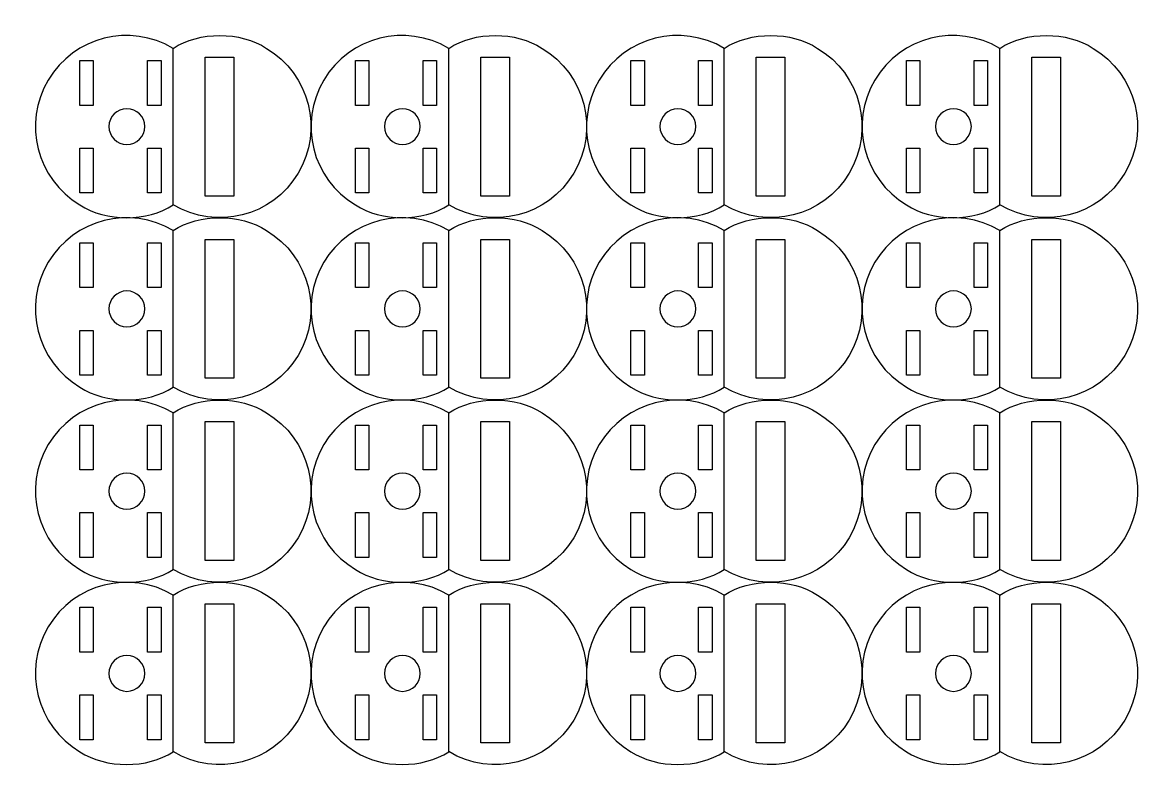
# Model space of a CAD drawing. Extents: x -413 to -81, y -331 to -124.
# Drawn here: x -291.8 to -166, y -330.8 to -246.6 of the extents above; entities that cross this region are included whole.
import ezdxf

# ---------------------------------------------------------------- set-up
doc = ezdxf.new("R2010")
doc.units = 0
doc.header["$MEASUREMENT"] = 0
doc.layers.add('CUT', color=7, linetype='CONTINUOUS')

msp = doc.modelspace()

# ---------------------------------------------------------------- linework, layer by layer
at = {"layer": 'CUT', "color": 5}
for points in [[(-285.38, -250.88), (-283.88, -250.88), (-283.88, -255.88), (-285.38, -255.88), (-285.38, -250.88)], [(-277.83, -250.88), (-276.33, -250.88), (-276.33, -255.88), (-277.83, -255.88), (-277.83, -250.88)], [(-268.2, -265.99), (-271.41, -265.99), (-271.41, -250.5), (-268.2, -250.5), (-268.2, -265.99)], [(-254.66, -250.88), (-253.16, -250.88), (-253.16, -255.88), (-254.66, -255.88), (-254.66, -250.88)], [(-247.11, -250.88), (-245.61, -250.88), (-245.61, -255.88), (-247.11, -255.88), (-247.11, -250.88)], [(-237.48, -265.99), (-240.69, -265.99), (-240.69, -250.5), (-237.48, -250.5), (-237.48, -265.99)], [(-223.94, -250.88), (-222.44, -250.88), (-222.44, -255.88), (-223.94, -255.88), (-223.94, -250.88)], [(-216.39, -250.88), (-214.89, -250.88), (-214.89, -255.88), (-216.39, -255.88), (-216.39, -250.88)], [(-206.76, -265.99), (-209.97, -265.99), (-209.97, -250.5), (-206.76, -250.5), (-206.76, -265.99)], [(-193.22, -250.88), (-191.72, -250.88), (-191.72, -255.88), (-193.22, -255.88), (-193.22, -250.88)], [(-185.67, -250.88), (-184.17, -250.88), (-184.17, -255.88), (-185.67, -255.88), (-185.67, -250.88)], [(-176.04, -265.99), (-179.25, -265.99), (-179.25, -250.5), (-176.04, -250.5), (-176.04, -265.99)], [(-285.38, -260.64), (-283.88, -260.64), (-283.88, -265.64), (-285.38, -265.64), (-285.38, -260.64)], [(-277.83, -260.64), (-276.33, -260.64), (-276.33, -265.64), (-277.83, -265.64), (-277.83, -260.64)], [(-254.66, -260.64), (-253.16, -260.64), (-253.16, -265.64), (-254.66, -265.64), (-254.66, -260.64)], [(-247.11, -260.64), (-245.61, -260.64), (-245.61, -265.64), (-247.11, -265.64), (-247.11, -260.64)], [(-223.94, -260.64), (-222.44, -260.64), (-222.44, -265.64), (-223.94, -265.64), (-223.94, -260.64)], [(-216.39, -260.64), (-214.89, -260.64), (-214.89, -265.64), (-216.39, -265.64), (-216.39, -260.64)], [(-193.22, -260.64), (-191.72, -260.64), (-191.72, -265.64), (-193.22, -265.64), (-193.22, -260.64)], [(-185.67, -260.64), (-184.17, -260.64), (-184.17, -265.64), (-185.67, -265.64), (-185.67, -260.64)], [(-285.38, -271.2), (-283.88, -271.2), (-283.88, -276.2), (-285.38, -276.2), (-285.38, -271.2)], [(-277.83, -271.2), (-276.33, -271.2), (-276.33, -276.2), (-277.83, -276.2), (-277.83, -271.2)], [(-268.2, -286.31), (-271.41, -286.31), (-271.41, -270.82), (-268.2, -270.82), (-268.2, -286.31)], [(-254.66, -271.2), (-253.16, -271.2), (-253.16, -276.2), (-254.66, -276.2), (-254.66, -271.2)], [(-247.11, -271.2), (-245.61, -271.2), (-245.61, -276.2), (-247.11, -276.2), (-247.11, -271.2)], [(-237.48, -286.31), (-240.69, -286.31), (-240.69, -270.82), (-237.48, -270.82), (-237.48, -286.31)], [(-223.94, -271.2), (-222.44, -271.2), (-222.44, -276.2), (-223.94, -276.2), (-223.94, -271.2)], [(-216.39, -271.2), (-214.89, -271.2), (-214.89, -276.2), (-216.39, -276.2), (-216.39, -271.2)], [(-206.76, -286.31), (-209.97, -286.31), (-209.97, -270.82), (-206.76, -270.82), (-206.76, -286.31)], [(-193.22, -271.2), (-191.72, -271.2), (-191.72, -276.2), (-193.22, -276.2), (-193.22, -271.2)], [(-185.67, -271.2), (-184.17, -271.2), (-184.17, -276.2), (-185.67, -276.2), (-185.67, -271.2)], [(-176.04, -286.31), (-179.25, -286.31), (-179.25, -270.82), (-176.04, -270.82), (-176.04, -286.31)], [(-285.38, -280.96), (-283.88, -280.96), (-283.88, -285.96), (-285.38, -285.96), (-285.38, -280.96)], [(-277.83, -280.96), (-276.33, -280.96), (-276.33, -285.96), (-277.83, -285.96), (-277.83, -280.96)], [(-254.66, -280.96), (-253.16, -280.96), (-253.16, -285.96), (-254.66, -285.96), (-254.66, -280.96)], [(-247.11, -280.96), (-245.61, -280.96), (-245.61, -285.96), (-247.11, -285.96), (-247.11, -280.96)], [(-223.94, -280.96), (-222.44, -280.96), (-222.44, -285.96), (-223.94, -285.96), (-223.94, -280.96)], [(-216.39, -280.96), (-214.89, -280.96), (-214.89, -285.96), (-216.39, -285.96), (-216.39, -280.96)], [(-193.22, -280.96), (-191.72, -280.96), (-191.72, -285.96), (-193.22, -285.96), (-193.22, -280.96)], [(-185.67, -280.96), (-184.17, -280.96), (-184.17, -285.96), (-185.67, -285.96), (-185.67, -280.96)], [(-285.38, -291.52), (-283.88, -291.52), (-283.88, -296.52), (-285.38, -296.52), (-285.38, -291.52)], [(-277.83, -291.52), (-276.33, -291.52), (-276.33, -296.52), (-277.83, -296.52), (-277.83, -291.52)], [(-268.2, -306.63), (-271.41, -306.63), (-271.41, -291.14), (-268.2, -291.14), (-268.2, -306.63)], [(-254.66, -291.52), (-253.16, -291.52), (-253.16, -296.52), (-254.66, -296.52), (-254.66, -291.52)], [(-247.11, -291.52), (-245.61, -291.52), (-245.61, -296.52), (-247.11, -296.52), (-247.11, -291.52)], [(-237.48, -306.63), (-240.69, -306.63), (-240.69, -291.14), (-237.48, -291.14), (-237.48, -306.63)], [(-223.94, -291.52), (-222.44, -291.52), (-222.44, -296.52), (-223.94, -296.52), (-223.94, -291.52)], [(-216.39, -291.52), (-214.89, -291.52), (-214.89, -296.52), (-216.39, -296.52), (-216.39, -291.52)], [(-206.76, -306.63), (-209.97, -306.63), (-209.97, -291.14), (-206.76, -291.14), (-206.76, -306.63)], [(-193.22, -291.52), (-191.72, -291.52), (-191.72, -296.52), (-193.22, -296.52), (-193.22, -291.52)], [(-185.67, -291.52), (-184.17, -291.52), (-184.17, -296.52), (-185.67, -296.52), (-185.67, -291.52)], [(-176.04, -306.63), (-179.25, -306.63), (-179.25, -291.14), (-176.04, -291.14), (-176.04, -306.63)], [(-285.38, -301.28), (-283.88, -301.28), (-283.88, -306.28), (-285.38, -306.28), (-285.38, -301.28)], [(-277.83, -301.28), (-276.33, -301.28), (-276.33, -306.28), (-277.83, -306.28), (-277.83, -301.28)], [(-254.66, -301.28), (-253.16, -301.28), (-253.16, -306.28), (-254.66, -306.28), (-254.66, -301.28)], [(-247.11, -301.28), (-245.61, -301.28), (-245.61, -306.28), (-247.11, -306.28), (-247.11, -301.28)], [(-223.94, -301.28), (-222.44, -301.28), (-222.44, -306.28), (-223.94, -306.28), (-223.94, -301.28)], [(-216.39, -301.28), (-214.89, -301.28), (-214.89, -306.28), (-216.39, -306.28), (-216.39, -301.28)], [(-193.22, -301.28), (-191.72, -301.28), (-191.72, -306.28), (-193.22, -306.28), (-193.22, -301.28)], [(-185.67, -301.28), (-184.17, -301.28), (-184.17, -306.28), (-185.67, -306.28), (-185.67, -301.28)], [(-285.38, -311.84), (-283.88, -311.84), (-283.88, -316.84), (-285.38, -316.84), (-285.38, -311.84)], [(-277.83, -311.84), (-276.33, -311.84), (-276.33, -316.84), (-277.83, -316.84), (-277.83, -311.84)], [(-268.2, -326.95), (-271.41, -326.95), (-271.41, -311.46), (-268.2, -311.46), (-268.2, -326.95)], [(-254.66, -311.84), (-253.16, -311.84), (-253.16, -316.84), (-254.66, -316.84), (-254.66, -311.84)], [(-247.11, -311.84), (-245.61, -311.84), (-245.61, -316.84), (-247.11, -316.84), (-247.11, -311.84)], [(-237.48, -326.95), (-240.69, -326.95), (-240.69, -311.46), (-237.48, -311.46), (-237.48, -326.95)], [(-223.94, -311.84), (-222.44, -311.84), (-222.44, -316.84), (-223.94, -316.84), (-223.94, -311.84)], [(-216.39, -311.84), (-214.89, -311.84), (-214.89, -316.84), (-216.39, -316.84), (-216.39, -311.84)], [(-206.76, -326.95), (-209.97, -326.95), (-209.97, -311.46), (-206.76, -311.46), (-206.76, -326.95)], [(-193.22, -311.84), (-191.72, -311.84), (-191.72, -316.84), (-193.22, -316.84), (-193.22, -311.84)], [(-185.67, -311.84), (-184.17, -311.84), (-184.17, -316.84), (-185.67, -316.84), (-185.67, -311.84)], [(-176.04, -326.95), (-179.25, -326.95), (-179.25, -311.46), (-176.04, -311.46), (-176.04, -326.95)], [(-285.38, -321.6), (-283.88, -321.6), (-283.88, -326.6), (-285.38, -326.6), (-285.38, -321.6)], [(-277.83, -321.6), (-276.33, -321.6), (-276.33, -326.6), (-277.83, -326.6), (-277.83, -321.6)], [(-254.66, -321.6), (-253.16, -321.6), (-253.16, -326.6), (-254.66, -326.6), (-254.66, -321.6)], [(-247.11, -321.6), (-245.61, -321.6), (-245.61, -326.6), (-247.11, -326.6), (-247.11, -321.6)], [(-223.94, -321.6), (-222.44, -321.6), (-222.44, -326.6), (-223.94, -326.6), (-223.94, -321.6)], [(-216.39, -321.6), (-214.89, -321.6), (-214.89, -326.6), (-216.39, -326.6), (-216.39, -321.6)], [(-193.22, -321.6), (-191.72, -321.6), (-191.72, -326.6), (-193.22, -326.6), (-193.22, -321.6)], [(-185.67, -321.6), (-184.17, -321.6), (-184.17, -326.6), (-185.67, -326.6), (-185.67, -321.6)]]:
    msp.add_lwpolyline(points, dxfattribs=at)
for points, knots in [([(-274.97, -266.97), (-277.85, -268.88), (-282.49, -268.88), (-285.37, -266.97), (-290.19, -264.1), (-291.77, -257.87), (-288.9, -253.05), (-286.03, -248.23), (-279.79, -246.65), (-274.97, -249.52), (-274.97, -249.52), (-274.97, -266.97), (-274.97, -266.97)], [0, 0, 0, 0, 1, 1, 1, 2, 2, 2, 3, 3, 3, 4, 4, 4, 4]), ([(-274.97, -249.52), (-272.09, -247.61), (-267.45, -247.61), (-264.57, -249.52), (-259.75, -252.39), (-258.17, -258.62), (-261.04, -263.44), (-263.91, -268.26), (-270.15, -269.84), (-274.97, -266.97)], [0, 0, 0, 0, 1, 1, 1, 2, 2, 2, 3, 3, 3, 3]), ([(-244.25, -266.97), (-247.13, -268.88), (-251.77, -268.88), (-254.65, -266.97), (-259.47, -264.1), (-261.05, -257.87), (-258.18, -253.05), (-255.31, -248.23), (-249.07, -246.65), (-244.25, -249.52), (-244.25, -249.52), (-244.25, -266.97), (-244.25, -266.97)], [0, 0, 0, 0, 1, 1, 1, 2, 2, 2, 3, 3, 3, 4, 4, 4, 4]), ([(-244.25, -249.52), (-241.37, -247.61), (-236.73, -247.61), (-233.85, -249.52), (-229.03, -252.39), (-227.45, -258.62), (-230.32, -263.44), (-233.19, -268.26), (-239.43, -269.84), (-244.25, -266.97)], [0, 0, 0, 0, 1, 1, 1, 2, 2, 2, 3, 3, 3, 3]), ([(-213.53, -266.97), (-216.41, -268.88), (-221.05, -268.88), (-223.93, -266.97), (-228.75, -264.1), (-230.33, -257.87), (-227.46, -253.05), (-224.59, -248.23), (-218.35, -246.65), (-213.53, -249.52), (-213.53, -249.52), (-213.53, -266.97), (-213.53, -266.97)], [0, 0, 0, 0, 1, 1, 1, 2, 2, 2, 3, 3, 3, 4, 4, 4, 4]), ([(-213.53, -249.52), (-210.65, -247.61), (-206.01, -247.61), (-203.13, -249.52), (-198.31, -252.39), (-196.73, -258.62), (-199.6, -263.44), (-202.47, -268.26), (-208.71, -269.84), (-213.53, -266.97)], [0, 0, 0, 0, 1, 1, 1, 2, 2, 2, 3, 3, 3, 3]), ([(-182.81, -266.97), (-185.69, -268.88), (-190.33, -268.88), (-193.21, -266.97), (-198.03, -264.1), (-199.61, -257.87), (-196.74, -253.05), (-193.87, -248.23), (-187.63, -246.65), (-182.81, -249.52), (-182.81, -249.52), (-182.81, -266.97), (-182.81, -266.97)], [0, 0, 0, 0, 1, 1, 1, 2, 2, 2, 3, 3, 3, 4, 4, 4, 4]), ([(-182.81, -249.52), (-179.93, -247.61), (-175.29, -247.61), (-172.41, -249.52), (-167.59, -252.39), (-166.01, -258.62), (-168.88, -263.44), (-171.75, -268.26), (-177.99, -269.84), (-182.81, -266.97)], [0, 0, 0, 0, 1, 1, 1, 2, 2, 2, 3, 3, 3, 3]), ([(-282.14, -258.24), (-282.14, -257.14), (-281.24, -256.25), (-280.14, -256.25), (-279.03, -256.25), (-278.14, -257.14), (-278.14, -258.24), (-278.14, -259.35), (-279.03, -260.24), (-280.14, -260.24), (-281.24, -260.24), (-282.14, -259.35), (-282.14, -258.24)], [0, 0, 0, 0, 1, 1, 1, 2, 2, 2, 3, 3, 3, 4, 4, 4, 4]), ([(-251.42, -258.24), (-251.42, -257.14), (-250.52, -256.25), (-249.42, -256.25), (-248.31, -256.25), (-247.42, -257.14), (-247.42, -258.24), (-247.42, -259.35), (-248.31, -260.24), (-249.42, -260.24), (-250.52, -260.24), (-251.42, -259.35), (-251.42, -258.24)], [0, 0, 0, 0, 1, 1, 1, 2, 2, 2, 3, 3, 3, 4, 4, 4, 4]), ([(-220.7, -258.24), (-220.7, -257.14), (-219.8, -256.25), (-218.7, -256.25), (-217.59, -256.25), (-216.7, -257.14), (-216.7, -258.24), (-216.7, -259.35), (-217.59, -260.24), (-218.7, -260.24), (-219.8, -260.24), (-220.7, -259.35), (-220.7, -258.24)], [0, 0, 0, 0, 1, 1, 1, 2, 2, 2, 3, 3, 3, 4, 4, 4, 4]), ([(-189.98, -258.24), (-189.98, -257.14), (-189.08, -256.25), (-187.98, -256.25), (-186.87, -256.25), (-185.98, -257.14), (-185.98, -258.24), (-185.98, -259.35), (-186.87, -260.24), (-187.98, -260.24), (-189.08, -260.24), (-189.98, -259.35), (-189.98, -258.24)], [0, 0, 0, 0, 1, 1, 1, 2, 2, 2, 3, 3, 3, 4, 4, 4, 4]), ([(-274.97, -287.29), (-277.85, -289.2), (-282.49, -289.2), (-285.37, -287.29), (-290.19, -284.42), (-291.77, -278.19), (-288.9, -273.37), (-286.03, -268.55), (-279.79, -266.97), (-274.97, -269.84), (-274.97, -269.84), (-274.97, -287.29), (-274.97, -287.29)], [0, 0, 0, 0, 1, 1, 1, 2, 2, 2, 3, 3, 3, 4, 4, 4, 4]), ([(-244.25, -287.29), (-247.13, -289.2), (-251.77, -289.2), (-254.65, -287.29), (-259.47, -284.42), (-261.05, -278.19), (-258.18, -273.37), (-255.31, -268.55), (-249.07, -266.97), (-244.25, -269.84), (-244.25, -269.84), (-244.25, -287.29), (-244.25, -287.29)], [0, 0, 0, 0, 1, 1, 1, 2, 2, 2, 3, 3, 3, 4, 4, 4, 4]), ([(-213.53, -287.29), (-216.41, -289.2), (-221.05, -289.2), (-223.93, -287.29), (-228.75, -284.42), (-230.33, -278.19), (-227.46, -273.37), (-224.59, -268.55), (-218.35, -266.97), (-213.53, -269.84), (-213.53, -269.84), (-213.53, -287.29), (-213.53, -287.29)], [0, 0, 0, 0, 1, 1, 1, 2, 2, 2, 3, 3, 3, 4, 4, 4, 4]), ([(-182.81, -287.29), (-185.69, -289.2), (-190.33, -289.2), (-193.21, -287.29), (-198.03, -284.42), (-199.61, -278.19), (-196.74, -273.37), (-193.87, -268.55), (-187.63, -266.97), (-182.81, -269.84), (-182.81, -269.84), (-182.81, -287.29), (-182.81, -287.29)], [0, 0, 0, 0, 1, 1, 1, 2, 2, 2, 3, 3, 3, 4, 4, 4, 4]), ([(-274.97, -269.84), (-272.09, -267.93), (-267.45, -267.93), (-264.57, -269.84), (-259.75, -272.71), (-258.17, -278.94), (-261.04, -283.76), (-263.91, -288.58), (-270.15, -290.16), (-274.97, -287.29)], [0, 0, 0, 0, 1, 1, 1, 2, 2, 2, 3, 3, 3, 3]), ([(-244.25, -269.84), (-241.37, -267.93), (-236.73, -267.93), (-233.85, -269.84), (-229.03, -272.71), (-227.45, -278.94), (-230.32, -283.76), (-233.19, -288.58), (-239.43, -290.16), (-244.25, -287.29)], [0, 0, 0, 0, 1, 1, 1, 2, 2, 2, 3, 3, 3, 3]), ([(-213.53, -269.84), (-210.65, -267.93), (-206.01, -267.93), (-203.13, -269.84), (-198.31, -272.71), (-196.73, -278.94), (-199.6, -283.76), (-202.47, -288.58), (-208.71, -290.16), (-213.53, -287.29)], [0, 0, 0, 0, 1, 1, 1, 2, 2, 2, 3, 3, 3, 3]), ([(-182.81, -269.84), (-179.93, -267.93), (-175.29, -267.93), (-172.41, -269.84), (-167.59, -272.71), (-166.01, -278.94), (-168.88, -283.76), (-171.75, -288.58), (-177.99, -290.16), (-182.81, -287.29)], [0, 0, 0, 0, 1, 1, 1, 2, 2, 2, 3, 3, 3, 3]), ([(-282.14, -278.57), (-282.14, -277.46), (-281.24, -276.57), (-280.14, -276.57), (-279.03, -276.57), (-278.14, -277.46), (-278.14, -278.57), (-278.14, -279.67), (-279.03, -280.57), (-280.14, -280.57), (-281.24, -280.57), (-282.14, -279.67), (-282.14, -278.57)], [0, 0, 0, 0, 1, 1, 1, 2, 2, 2, 3, 3, 3, 4, 4, 4, 4]), ([(-251.42, -278.57), (-251.42, -277.46), (-250.52, -276.57), (-249.42, -276.57), (-248.31, -276.57), (-247.42, -277.46), (-247.42, -278.57), (-247.42, -279.67), (-248.31, -280.57), (-249.42, -280.57), (-250.52, -280.57), (-251.42, -279.67), (-251.42, -278.57)], [0, 0, 0, 0, 1, 1, 1, 2, 2, 2, 3, 3, 3, 4, 4, 4, 4]), ([(-220.7, -278.57), (-220.7, -277.46), (-219.8, -276.57), (-218.7, -276.57), (-217.59, -276.57), (-216.7, -277.46), (-216.7, -278.57), (-216.7, -279.67), (-217.59, -280.57), (-218.7, -280.57), (-219.8, -280.57), (-220.7, -279.67), (-220.7, -278.57)], [0, 0, 0, 0, 1, 1, 1, 2, 2, 2, 3, 3, 3, 4, 4, 4, 4]), ([(-189.98, -278.57), (-189.98, -277.46), (-189.08, -276.57), (-187.98, -276.57), (-186.87, -276.57), (-185.98, -277.46), (-185.98, -278.57), (-185.98, -279.67), (-186.87, -280.57), (-187.98, -280.57), (-189.08, -280.57), (-189.98, -279.67), (-189.98, -278.57)], [0, 0, 0, 0, 1, 1, 1, 2, 2, 2, 3, 3, 3, 4, 4, 4, 4]), ([(-274.97, -307.62), (-277.85, -309.52), (-282.49, -309.52), (-285.37, -307.62), (-290.19, -304.74), (-291.77, -298.51), (-288.9, -293.69), (-286.03, -288.87), (-279.79, -287.29), (-274.97, -290.16), (-274.97, -290.16), (-274.97, -307.62), (-274.97, -307.62)], [0, 0, 0, 0, 1, 1, 1, 2, 2, 2, 3, 3, 3, 4, 4, 4, 4]), ([(-244.25, -307.62), (-247.13, -309.52), (-251.77, -309.52), (-254.65, -307.62), (-259.47, -304.74), (-261.05, -298.51), (-258.18, -293.69), (-255.31, -288.87), (-249.07, -287.29), (-244.25, -290.16), (-244.25, -290.16), (-244.25, -307.62), (-244.25, -307.62)], [0, 0, 0, 0, 1, 1, 1, 2, 2, 2, 3, 3, 3, 4, 4, 4, 4]), ([(-213.53, -307.62), (-216.41, -309.52), (-221.05, -309.52), (-223.93, -307.62), (-228.75, -304.74), (-230.33, -298.51), (-227.46, -293.69), (-224.59, -288.87), (-218.35, -287.29), (-213.53, -290.16), (-213.53, -290.16), (-213.53, -307.62), (-213.53, -307.62)], [0, 0, 0, 0, 1, 1, 1, 2, 2, 2, 3, 3, 3, 4, 4, 4, 4]), ([(-182.81, -307.62), (-185.69, -309.52), (-190.33, -309.52), (-193.21, -307.62), (-198.03, -304.74), (-199.61, -298.51), (-196.74, -293.69), (-193.87, -288.87), (-187.63, -287.29), (-182.81, -290.16), (-182.81, -290.16), (-182.81, -307.62), (-182.81, -307.62)], [0, 0, 0, 0, 1, 1, 1, 2, 2, 2, 3, 3, 3, 4, 4, 4, 4]), ([(-274.97, -290.16), (-272.09, -288.25), (-267.45, -288.25), (-264.57, -290.16), (-259.75, -293.03), (-258.17, -299.26), (-261.04, -304.08), (-263.91, -308.91), (-270.15, -310.49), (-274.97, -307.61)], [0, 0, 0, 0, 1, 1, 1, 2, 2, 2, 3, 3, 3, 3]), ([(-244.25, -290.16), (-241.37, -288.25), (-236.73, -288.25), (-233.85, -290.16), (-229.03, -293.03), (-227.45, -299.26), (-230.32, -304.08), (-233.19, -308.91), (-239.43, -310.49), (-244.25, -307.61)], [0, 0, 0, 0, 1, 1, 1, 2, 2, 2, 3, 3, 3, 3]), ([(-213.53, -290.16), (-210.65, -288.25), (-206.01, -288.25), (-203.13, -290.16), (-198.31, -293.03), (-196.73, -299.26), (-199.6, -304.08), (-202.47, -308.91), (-208.71, -310.49), (-213.53, -307.61)], [0, 0, 0, 0, 1, 1, 1, 2, 2, 2, 3, 3, 3, 3]), ([(-182.81, -290.16), (-179.93, -288.25), (-175.29, -288.25), (-172.41, -290.16), (-167.59, -293.03), (-166.01, -299.26), (-168.88, -304.08), (-171.75, -308.91), (-177.99, -310.49), (-182.81, -307.61)], [0, 0, 0, 0, 1, 1, 1, 2, 2, 2, 3, 3, 3, 3]), ([(-282.14, -298.89), (-282.14, -297.78), (-281.24, -296.89), (-280.14, -296.89), (-279.03, -296.89), (-278.14, -297.78), (-278.14, -298.89), (-278.14, -299.99), (-279.03, -300.89), (-280.14, -300.89), (-281.24, -300.89), (-282.14, -299.99), (-282.14, -298.89)], [0, 0, 0, 0, 1, 1, 1, 2, 2, 2, 3, 3, 3, 4, 4, 4, 4]), ([(-251.42, -298.89), (-251.42, -297.78), (-250.52, -296.89), (-249.42, -296.89), (-248.31, -296.89), (-247.42, -297.78), (-247.42, -298.89), (-247.42, -299.99), (-248.31, -300.89), (-249.42, -300.89), (-250.52, -300.89), (-251.42, -299.99), (-251.42, -298.89)], [0, 0, 0, 0, 1, 1, 1, 2, 2, 2, 3, 3, 3, 4, 4, 4, 4]), ([(-220.7, -298.89), (-220.7, -297.78), (-219.8, -296.89), (-218.7, -296.89), (-217.59, -296.89), (-216.7, -297.78), (-216.7, -298.89), (-216.7, -299.99), (-217.59, -300.89), (-218.7, -300.89), (-219.8, -300.89), (-220.7, -299.99), (-220.7, -298.89)], [0, 0, 0, 0, 1, 1, 1, 2, 2, 2, 3, 3, 3, 4, 4, 4, 4]), ([(-189.98, -298.89), (-189.98, -297.78), (-189.08, -296.89), (-187.98, -296.89), (-186.87, -296.89), (-185.98, -297.78), (-185.98, -298.89), (-185.98, -299.99), (-186.87, -300.89), (-187.98, -300.89), (-189.08, -300.89), (-189.98, -299.99), (-189.98, -298.89)], [0, 0, 0, 0, 1, 1, 1, 2, 2, 2, 3, 3, 3, 4, 4, 4, 4]), ([(-274.97, -327.94), (-277.85, -329.84), (-282.49, -329.84), (-285.37, -327.94), (-290.19, -325.07), (-291.77, -318.83), (-288.9, -314.01), (-286.03, -309.19), (-279.79, -307.61), (-274.97, -310.48), (-274.97, -310.48), (-274.97, -327.94), (-274.97, -327.94)], [0, 0, 0, 0, 1, 1, 1, 2, 2, 2, 3, 3, 3, 4, 4, 4, 4]), ([(-244.25, -327.94), (-247.13, -329.84), (-251.77, -329.84), (-254.65, -327.94), (-259.47, -325.07), (-261.05, -318.83), (-258.18, -314.01), (-255.31, -309.19), (-249.07, -307.61), (-244.25, -310.48), (-244.25, -310.48), (-244.25, -327.94), (-244.25, -327.94)], [0, 0, 0, 0, 1, 1, 1, 2, 2, 2, 3, 3, 3, 4, 4, 4, 4]), ([(-213.53, -327.94), (-216.41, -329.84), (-221.05, -329.84), (-223.93, -327.94), (-228.75, -325.07), (-230.33, -318.83), (-227.46, -314.01), (-224.59, -309.19), (-218.35, -307.61), (-213.53, -310.48), (-213.53, -310.48), (-213.53, -327.94), (-213.53, -327.94)], [0, 0, 0, 0, 1, 1, 1, 2, 2, 2, 3, 3, 3, 4, 4, 4, 4]), ([(-182.81, -327.94), (-185.69, -329.84), (-190.33, -329.84), (-193.21, -327.94), (-198.03, -325.07), (-199.61, -318.83), (-196.74, -314.01), (-193.87, -309.19), (-187.63, -307.61), (-182.81, -310.48), (-182.81, -310.48), (-182.81, -327.94), (-182.81, -327.94)], [0, 0, 0, 0, 1, 1, 1, 2, 2, 2, 3, 3, 3, 4, 4, 4, 4]), ([(-274.97, -310.48), (-272.09, -308.57), (-267.45, -308.57), (-264.57, -310.48), (-259.75, -313.35), (-258.17, -319.58), (-261.04, -324.41), (-263.91, -329.23), (-270.15, -330.81), (-274.97, -327.93)], [0, 0, 0, 0, 1, 1, 1, 2, 2, 2, 3, 3, 3, 3]), ([(-244.25, -310.48), (-241.37, -308.57), (-236.73, -308.57), (-233.85, -310.48), (-229.03, -313.35), (-227.45, -319.58), (-230.32, -324.41), (-233.19, -329.23), (-239.43, -330.81), (-244.25, -327.93)], [0, 0, 0, 0, 1, 1, 1, 2, 2, 2, 3, 3, 3, 3]), ([(-213.53, -310.48), (-210.65, -308.57), (-206.01, -308.57), (-203.13, -310.48), (-198.31, -313.35), (-196.73, -319.58), (-199.6, -324.41), (-202.47, -329.23), (-208.71, -330.81), (-213.53, -327.93)], [0, 0, 0, 0, 1, 1, 1, 2, 2, 2, 3, 3, 3, 3]), ([(-182.81, -310.48), (-179.93, -308.57), (-175.29, -308.57), (-172.41, -310.48), (-167.59, -313.35), (-166.01, -319.58), (-168.88, -324.41), (-171.75, -329.23), (-177.99, -330.81), (-182.81, -327.93)], [0, 0, 0, 0, 1, 1, 1, 2, 2, 2, 3, 3, 3, 3]), ([(-282.14, -319.21), (-282.14, -318.1), (-281.24, -317.21), (-280.14, -317.21), (-279.03, -317.21), (-278.14, -318.1), (-278.14, -319.21), (-278.14, -320.31), (-279.03, -321.21), (-280.14, -321.21), (-281.24, -321.21), (-282.14, -320.31), (-282.14, -319.21)], [0, 0, 0, 0, 1, 1, 1, 2, 2, 2, 3, 3, 3, 4, 4, 4, 4]), ([(-251.42, -319.21), (-251.42, -318.1), (-250.52, -317.21), (-249.42, -317.21), (-248.31, -317.21), (-247.42, -318.1), (-247.42, -319.21), (-247.42, -320.31), (-248.31, -321.21), (-249.42, -321.21), (-250.52, -321.21), (-251.42, -320.31), (-251.42, -319.21)], [0, 0, 0, 0, 1, 1, 1, 2, 2, 2, 3, 3, 3, 4, 4, 4, 4]), ([(-220.7, -319.21), (-220.7, -318.1), (-219.8, -317.21), (-218.7, -317.21), (-217.59, -317.21), (-216.7, -318.1), (-216.7, -319.21), (-216.7, -320.31), (-217.59, -321.21), (-218.7, -321.21), (-219.8, -321.21), (-220.7, -320.31), (-220.7, -319.21)], [0, 0, 0, 0, 1, 1, 1, 2, 2, 2, 3, 3, 3, 4, 4, 4, 4]), ([(-189.98, -319.21), (-189.98, -318.1), (-189.08, -317.21), (-187.98, -317.21), (-186.87, -317.21), (-185.98, -318.1), (-185.98, -319.21), (-185.98, -320.31), (-186.87, -321.21), (-187.98, -321.21), (-189.08, -321.21), (-189.98, -320.31), (-189.98, -319.21)], [0, 0, 0, 0, 1, 1, 1, 2, 2, 2, 3, 3, 3, 4, 4, 4, 4])]:
    msp.add_open_spline(points, degree=3, knots=knots, dxfattribs=at)

doc.saveas('drawing.dxf')
